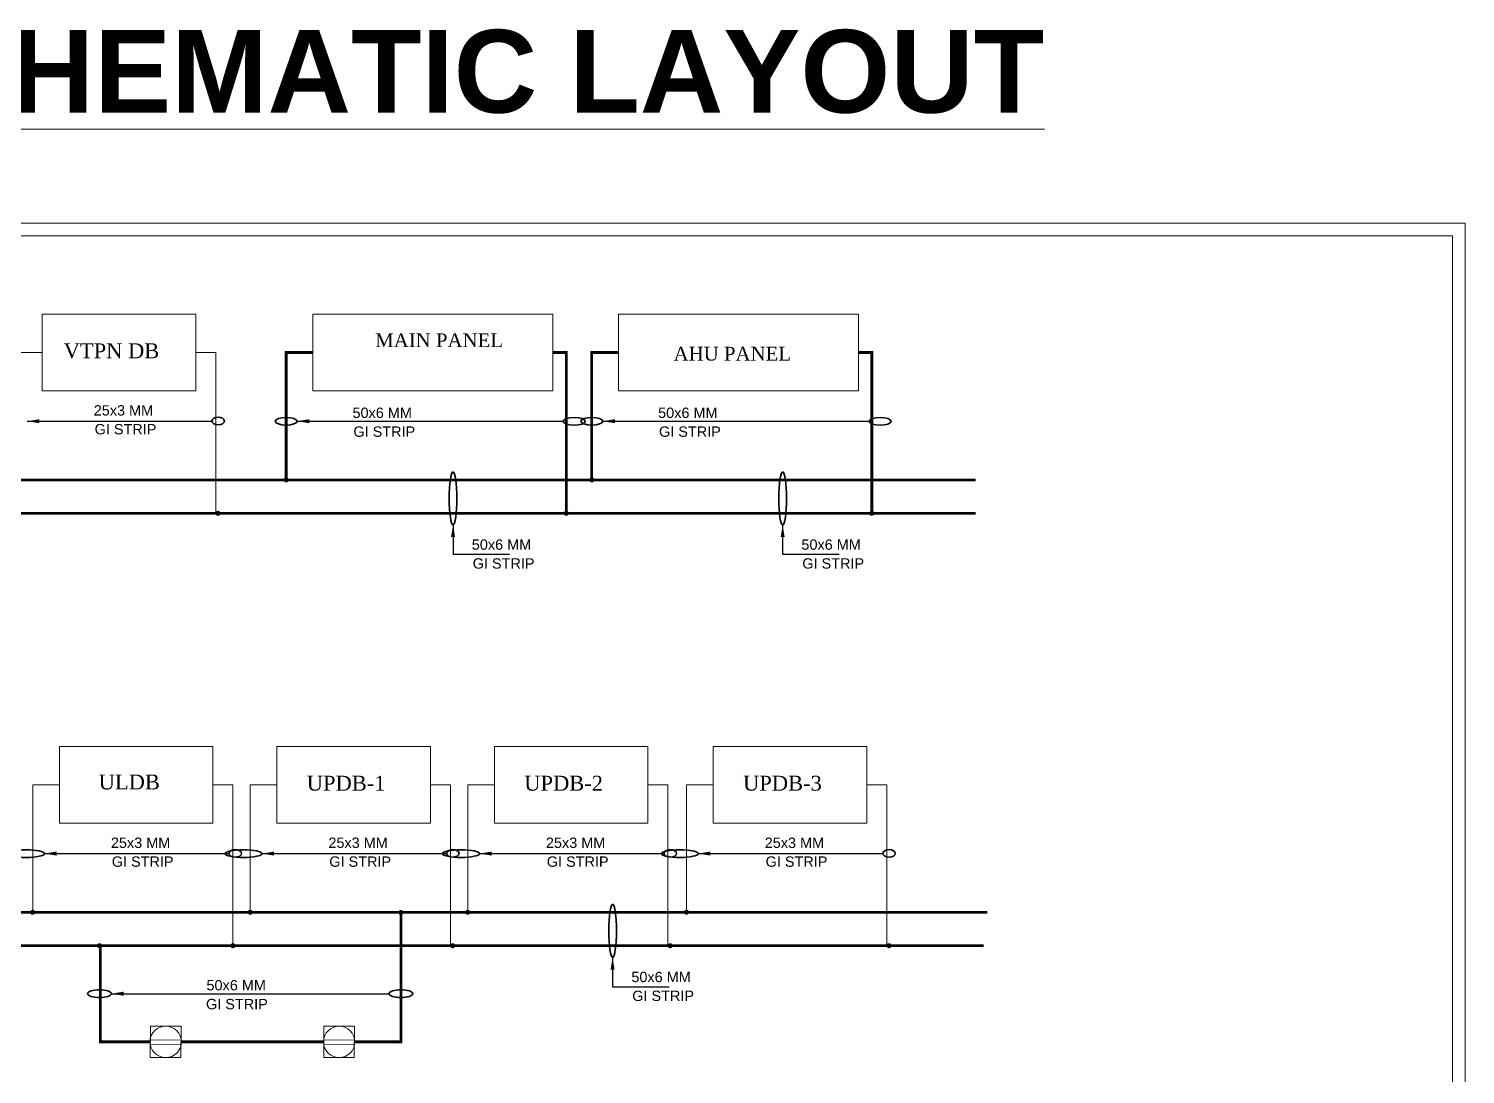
# Model space of a CAD drawing. Extents: x 3552052 to 4102982, y -707811 to -630695.
# Drawn here: x 3776867 to 3802913, y -649664 to -630695 of the extents above; entities that cross this region are included whole.
import ezdxf
from ezdxf.enums import TextEntityAlignment as Align

# ---------------------------------------------------------------- set-up
doc = ezdxf.new("R2010")
doc.units = 0
doc.header["$LTSCALE"] = 6
doc.header["$MEASUREMENT"] = 0
doc.layers.get('0').update_dxf_attribs({"linetype": 'CONTINUOUS', "lineweight": 0})
doc.layers.add('EP', color=3, linetype='CONTINUOUS', lineweight=0)
doc.layers.add('TITLE', color=7, linetype='CONTINUOUS', lineweight=0)
doc.styles.add('ARIAL', font='arial.ttf')
doc.styles.add('ROMANS', font='romans.shx')
doc.styles.get("Standard").update_dxf_attribs({"font": 'SIMPLEX'})
doc.styles.add('TIMES_R', font='times.ttf', dxfattribs={"height": 1.25})
doc.linetypes.add('GI_CABLE_SUPPLY', pattern='A,12.7,-5.08,["GI",Standard,S=2.54,R=0,X=-2.54,Y=-1.27],-5.08', length=22.86)
doc.dimstyles.new('cab.dim', dxfattribs={"dimscale": 1.1, "dimtxt": 115, "dimasz": 100, "dimexe": 10, "dimexo": 50, "dimgap": 35, "dimtad": 1, "dimdec": 0, "dimzin": 0, "dimdsep": 46, "dimtxsty": 'ROMANS', "dimcen": 0, "dimdle": 100, "dimclrd": 8, "dimclre": 8, "dimclrt": 7, "dimadec": 0, "dimazin": 0, "dimtfac": 1, "dimtdec": 0, "dimtofl": 0, "dimtmove": 0, "dimatfit": 3, "dimfxl": 1, "dimtolj": 1, "dimtzin": 0, "dimarcsym": 0})

# ---------------------------------------------------------------- blocks, each defined once
blk = doc.blocks.new('EPP')
at = {"layer": 'EP'}
for p, q in [((-6452.69, 4630.08), (-6461.87, 4630.01)), ((-6461.87, 4630.01), (-6461.81, 4621.08)), ((-6457.81, 4630.04), (-6457.75, 4621.11)), ((-6456.57, 4630.05), (-6456.51, 4621.12)), ((-6452.63, 4621.15), (-6452.69, 4630.08)), ((-6461.81, 4621.08), (-6452.63, 4621.15))]:
    blk.add_line(p, q, dxfattribs=at)
at = {"layer": 'EP', "extrusion": (0, 0, -1)}
blk.add_ellipse((-6457.25, 4625.58), major_axis=(-0.03, 4.59), ratio=0.999999, start_param=3.14159219408171, end_param=9.424777501261296, dxfattribs=at)

msp = doc.modelspace()

# ---------------------------------------------------------------- linework, layer by layer
for points in [[(3802913.2, -634223.7), (3802913.2, -666235.1), (3757832, -666235.1), (3757832, -634223.7)], [(3802681.4, -634455.5), (3802681.4, -666003.3), (3758063.8, -666003.3), (3758063.8, -634455.5)]]:
    msp.add_lwpolyline(points, close=True)
at = {"layer": 'EP', "color": 6}
for points in [[(3779896.2, -637263.3), (3777112.9, -637263.3), (3777112.9, -635875.5), (3779896.2, -635875.5)], [(3779896.2, -637263.3), (3777112.9, -637263.3), (3777112.9, -635875.5), (3779896.2, -635875.5)], [(3786369.8, -637263.3), (3782019.9, -637263.3), (3782019.9, -635875.5), (3786369.8, -635875.5)], [(3786369.8, -637263.3), (3782019.9, -637263.3), (3782019.9, -635875.5), (3786369.8, -635875.5)], [(3791911.2, -637263.3), (3787561.3, -637263.3), (3787561.3, -635875.5), (3791911.2, -635875.5)], [(3791911.2, -637263.3), (3787561.3, -637263.3), (3787561.3, -635875.5), (3791911.2, -635875.5)], [(3780207.4, -645107.7), (3777424.2, -645107.7), (3777424.2, -643719.9), (3780207.4, -643719.9)], [(3780207.4, -645107.7), (3777424.2, -645107.7), (3777424.2, -643719.9), (3780207.4, -643719.9)], [(3784151.1, -645107.7), (3781367.8, -645107.7), (3781367.8, -643719.9), (3784151.1, -643719.9)], [(3784151.1, -645107.7), (3781367.8, -645107.7), (3781367.8, -643719.9), (3784151.1, -643719.9)], [(3788094.7, -645107.7), (3785311.5, -645107.7), (3785311.5, -643719.9), (3788094.7, -643719.9)], [(3788094.7, -645107.7), (3785311.5, -645107.7), (3785311.5, -643719.9), (3788094.7, -643719.9)], [(3792061.9, -645107.7), (3789278.6, -645107.7), (3789278.6, -643719.9), (3792061.9, -643719.9)], [(3792061.9, -645107.7), (3789278.6, -645107.7), (3789278.6, -643719.9), (3792061.9, -643719.9)]]:
    msp.add_lwpolyline(points, close=True, dxfattribs=at)
at = {"layer": 'EP', "color": 1, "linetype": 'GI_CABLE_SUPPLY', "ltscale": 10, "const_width": 50}
for points in [[(3782019.9, -636569.4), (3781534.6, -636569.4), (3781534.6, -638880.3)], [(3786369.8, -636569.4), (3786612.4, -636569.4), (3786612.4, -639486.9)], [(3787561.3, -636569.4), (3787076, -636569.4), (3787076, -638880.3)], [(3791911.2, -636569.4), (3792153.8, -636569.4), (3792153.8, -639486.9)], [(3766549.4, -638880.3), (3794038.6, -638880.3)], [(3794183.3, -647331.3), (3766549.4, -647331.3), (3766549.4, -638880.3)], [(3767451.8, -639486.9), (3794038.6, -639486.9)], [(3767451.8, -646724.7), (3794249.7, -646724.7)], [(3782787.7, -649075.4), (3783616.3, -649075.4), (3783616.3, -646724.7)], [(3779065.3, -649075.4), (3778164.4, -649075.4), (3778164.4, -647331.3)], [(3779642.8, -649075.4), (3782202.7, -649075.4)]]:
    msp.add_lwpolyline(points, dxfattribs=at)
at = {"layer": 'EP', "color": 5}
for points in [[(3777112.9, -636569.4), (3776627.6, -636569.4), (3776627.6, -638880.3)], [(3779896.2, -636569.4), (3780257.9, -636569.4), (3780257.9, -639486.9)], [(3777424.2, -644413.8), (3776938.9, -644413.8), (3776938.9, -646724.7)], [(3780207.4, -644413.8), (3780569.2, -644413.8), (3780569.2, -647331.3)], [(3781367.8, -644413.8), (3780882.5, -644413.8), (3780882.5, -646724.7)], [(3784151.1, -644413.8), (3784512.8, -644413.8), (3784512.8, -647331.3)], [(3785311.5, -644413.8), (3784826.2, -644413.8), (3784826.2, -646724.7)], [(3788094.7, -644413.8), (3788456.5, -644413.8), (3788456.5, -647331.3)], [(3789278.6, -644413.8), (3788793.3, -644413.8), (3788793.3, -646724.7)], [(3792061.9, -644413.8), (3792423.7, -644413.8), (3792423.7, -647331.3)]]:
    msp.add_lwpolyline(points, dxfattribs=at)
at = {"layer": 'EP', "color": 7, "lineweight": 35, "const_width": 44.5}
for points in [[(3781511.2, -638880.3, 1), (3781558, -638880.3, 1)], [(3787052.6, -638880.3, 1), (3787099.4, -638880.3, 1)], [(3780275.4, -639486.9, 1), (3780322.2, -639486.9, 1)], [(3786589.1, -639486.9, 1), (3786635.8, -639486.9, 1)], [(3792130.4, -639486.9, 1), (3792177.2, -639486.9, 1)], [(3776915.5, -646724.7, 1), (3776962.3, -646724.7, 1)], [(3780859.1, -646724.7, 1), (3780905.9, -646724.7, 1)], [(3783590.3, -646727.8, 1), (3783637.1, -646727.8, 1)], [(3784802.8, -646724.7, 1), (3784849.6, -646724.7, 1)], [(3788769.9, -646724.7, 1), (3788816.7, -646724.7, 1)], [(3778126, -647331.3, 1), (3778172.8, -647331.3, 1)], [(3780545.8, -647331.3, 1), (3780592.6, -647331.3, 1)], [(3784530.3, -647331.3, 1), (3784577.1, -647331.3, 1)], [(3788474, -647331.3, 1), (3788520.8, -647331.3, 1)], [(3792441.1, -647331.3, 1), (3792487.9, -647331.3, 1)]]:
    msp.add_lwpolyline(points, format="xyb", close=True, dxfattribs=at)
at = {"layer": 'EP', "color": 7, "lineweight": 35, "extrusion": (0, 0, -1)}
for centre, major_axis, ratio in [((3780301.4, -637812.2), (-112.4, 0), 0.6155194), ((3781534.6, -637815.8), (-198.8, 0), 0.3480334), ((3786758.3, -637818.2), (-198.8, 0), 0.3480334), ((3787076, -637815.8), (-198.8, 0), 0.3480334), ((3792305.8, -637818.2), (-198.8, 0), 0.3480334), ((3784560.8, -639217.1), (0, 481.4), 0.1437623), ((3790536.9, -639217.1), (0, 481.4), 0.1437623), ((3776817.7, -645660.2), (-335, 0), 0.2065872), ((3780761.3, -645660.2), (-335, 0), 0.2065872), ((3780612.6, -645656.6), (-112.4, 0), 0.6155194), ((3784705, -645660.2), (-335, 0), 0.2065872), ((3784556.2, -645656.6), (-112.4, 0), 0.6155194), ((3788672.1, -645660.2), (-335, 0), 0.2065872), ((3788499.9, -645656.6), (-112.4, 0), 0.6155194), ((3792467.1, -645656.6), (-112.4, 0), 0.6155194), ((3787453.5, -647061.5), (0, 481.4), 0.1437623), ((3778149.4, -648201.6), (-216.2, 0), 0.320065), ((3783615.6, -648201.6), (-216.2, 0), 0.320065)]:
    msp.add_ellipse(centre, major_axis=major_axis, ratio=ratio, dxfattribs=at)

# ---------------------------------------------------------------- block references
at = {"layer": 'EP', "color": 1, "lineweight": -2, "xscale": -62.05976694199475, "yscale": 62.05976694199477, "zscale": 62.05976694199477, "rotation": 90.04722843635726}
for p in [(4066743, -1049574, 0), (4069887.9, -1049574, 0)]:
    msp.add_blockref('EPP', p, dxfattribs=at)

# ---------------------------------------------------------------- texts
at = {"layer": 'EP', "color": 7, "style": 'TIMES_R'}
for s, height, p in [('MAIN PANEL', 250, (3784307.9, -636472.4)), ('VTPN DB', 270, (3778367.3, -636673.4)), ('AHU PANEL', 250, (3789623.6, -636715.7)), ('ULDB', 270, (3778690.5, -644496.3)), ('UPDB-1', 270, (3782622.2, -644517.8)), ('UPDB-2', 270, (3786565.8, -644517.8)), ('UPDB-3', 270, (3790533, -644517.8))]:
    msp.add_text(s, height=height, dxfattribs=at).set_placement(p, align=Align.CENTER)
at = {"layer": 'EP', "color": 7, "lineweight": -3, "style": 'ARIAL'}
for s, p in [('25x3 MM ', (3778045.7, -637712.5)), ('50x6 MM ', (3782737.7, -637756.4)), ('50x6 MM ', (3788279, -637756.4)), ('GI STRIP', (3778061.9, -638054.6)), ('GI STRIP', (3782753.9, -638098.5)), ('GI STRIP', (3788295.2, -638098.5)), ('50x6 MM ', (3784900.7, -640147.7)), ('50x6 MM ', (3790876.8, -640147.7)), ('GI STRIP', (3784916.9, -640489.8)), ('GI STRIP', (3790893, -640489.8)), ('25x3 MM ', (3778357, -645556.9)), ('25x3 MM ', (3782300.6, -645556.9)), ('25x3 MM ', (3786244.3, -645556.9)), ('25x3 MM ', (3790211.4, -645556.9)), ('GI STRIP', (3778373.2, -645899)), ('GI STRIP', (3782316.8, -645899)), ('GI STRIP', (3786260.5, -645899)), ('GI STRIP', (3790227.6, -645899)), ('50x6 MM ', (3780090.4, -648141.5)), ('50x6 MM ', (3787793.4, -647992.1)), ('GI STRIP', (3787809.6, -648334.2)), ('GI STRIP', (3780081.6, -648483.6))]:
    msp.add_text(s, height=187.5, dxfattribs=at).set_placement(p)
at = {"layer": 'TITLE', "color": 6, "insert": (3778694.4, -630717.4), "char_height": 1500, "width": 36564.74, "attachment_point": 2, "style": 'ARIAL'}
msp.add_mtext('{\\L\\fArial|b1|i0|c0|p34;EARTHING SCHEMATIC LAYOUT}', dxfattribs=at)

# ---------------------------------------------------------------- leaders
at = {"layer": 'EP'}
for points in [[(3776840.9, -637815.8), (3780188.9, -637812.2)], [(3781732.9, -637815.8), (3786559.6, -637815.8)], [(3787274.3, -637815.8), (3792107, -637817.6)], [(3784560.8, -639698.4), (3784560.8, -640230), (3785583.6, -640230)], [(3790536.9, -639698.4), (3790536.9, -640230), (3791559.7, -640230)], [(3777152.2, -645660.2), (3780500.2, -645656.6)], [(3781095.8, -645660.2), (3784443.8, -645656.6)], [(3785039.4, -645660.2), (3788387.5, -645656.6)], [(3789006.6, -645660.2), (3792354.6, -645656.6)], [(3787453.5, -647542.9), (3787453.5, -648074.4), (3788476.3, -648074.4)], [(3778365.6, -648201.6), (3783399.4, -648201.6)]]:
    msp.add_leader(points, dimstyle='cab.dim', override={"dimasz": 200, "dimtad": 0, "dimclrd": 7}, dxfattribs=at)

doc.saveas('drawing.dxf')
